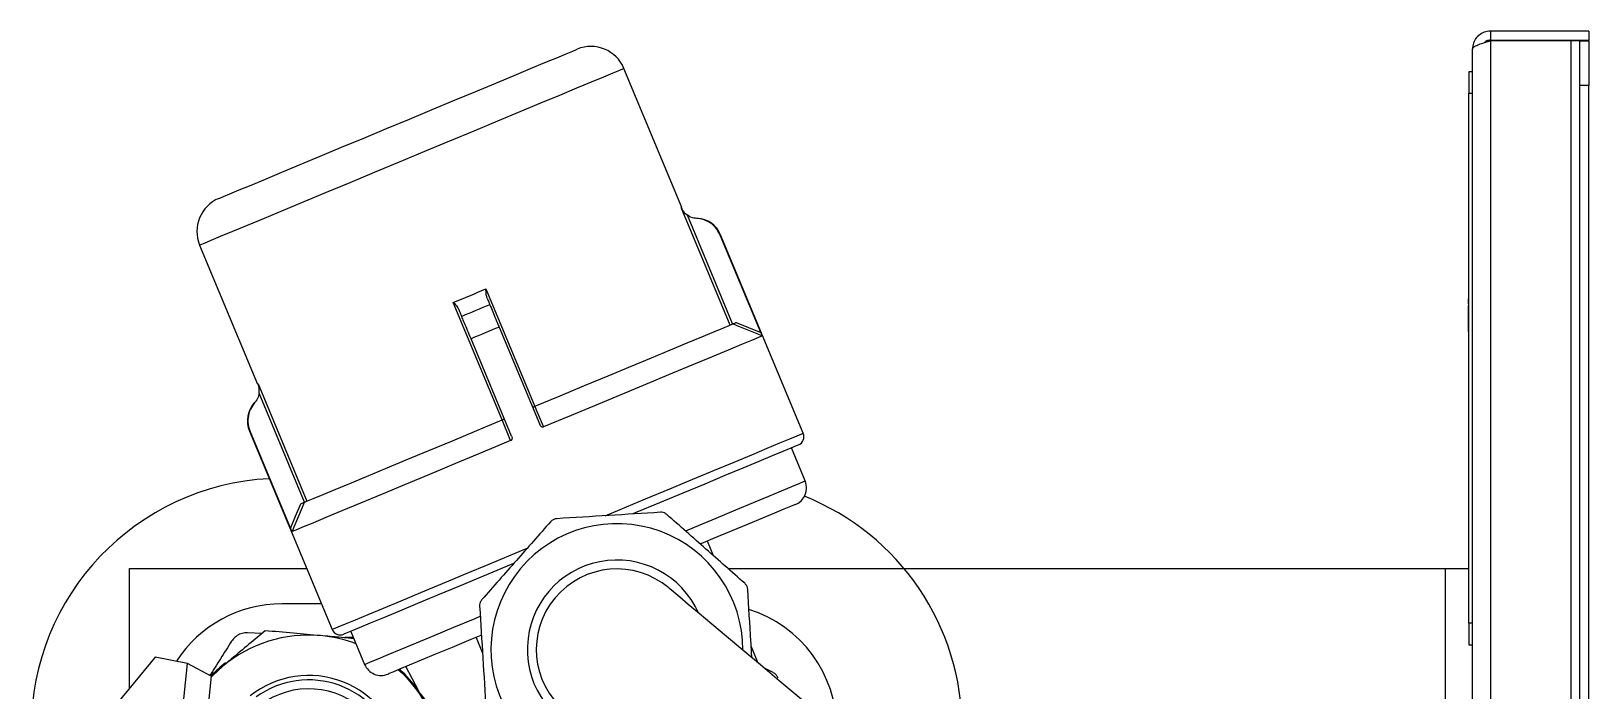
# Model space of a CAD drawing. Extents: x 75 to 2075, y 25 to 1460.
# Drawn here: x 1029.2 to 1277.8, y 1159.8 to 1265.1 of the extents above; entities that cross this region are included whole.
import ezdxf

# ---------------------------------------------------------------- set-up
doc = ezdxf.new("R2010")
doc.units = 0
doc.header["$LTSCALE"] = 5
doc.linetypes.add('SLD-KATı', pattern=[0])
doc.layers.get('0').update_dxf_attribs({"linetype": 'CONTINUOUS'})

msp = doc.modelspace()

# ---------------------------------------------------------------- linework, layer by layer
at = {"color": 7, "linetype": 'SLD-KATı'}
for p, q in [((1262.046, 1265.063), (1262.046, 1263.635)), ((1277.76, 1265.063), (1262.046, 1265.063)), ((1262.046, 1263.635), (1277.76, 1263.635)), ((1262.046, 1263.534), (1262.046, 595.164)), ((1274.903, 1263.534), (1262.046, 1263.534)), ((1276.332, 1263.534), (1274.903, 1263.534)), ((1274.903, 1263.534), (1274.903, 595.164)), ((1276.332, 1263.534), (1277.76, 1263.534)), ((1276.332, 1256.391), (1276.332, 1263.534)), ((1277.76, 1265.063), (1277.76, 1263.635)), ((1277.76, 1263.534), (1277.76, 1256.391)), ((1259.189, 596.492), (1259.189, 1262.206)), ((1133.013, 1236.955), (1123.793, 1259.102)), ((1258.617, 1258.596), (1258.617, 1255.167)), ((1259.189, 1258.596), (1258.617, 1258.596)), ((1277.76, 1256.391), (1276.332, 1256.391)), ((1276.332, 602.307), (1276.332, 1256.391)), ((1277.76, 602.307), (1277.76, 1256.391)), ((1258.617, 1255.167), (1259.189, 1255.167)), ((1258.617, 1170.596), (1258.617, 1255.167)), ((1140.714, 1218.176), (1132.913, 1236.913)), ((1133.866, 1235.734), (1141.108, 1218.34)), ((1056.071, 1230.907), (1065.291, 1208.76)), ((1145.623, 1216.978), (1139.144, 1232.541)), ((1152.391, 1200.909), (1139.211, 1232.568)), ((1101.759, 1223.943), (1109.56, 1205.206)), ((1104.346, 1203.035), (1096.545, 1221.772)), ((1258.478, 1222.343), (1258.617, 1222.343)), ((1258.478, 1222.343), (1258.478, 1221.558)), ((1258.478, 1221.308), (1258.617, 1221.308)), ((1258.478, 1220.662), (1258.617, 1220.662)), ((1258.478, 1220.219), (1258.617, 1220.219)), ((1258.478, 1220.219), (1258.478, 1219.588)), ((1258.478, 1219.588), (1258.617, 1219.588)), ((1258.478, 1218.307), (1258.617, 1218.307)), ((1258.478, 1218.256), (1258.617, 1218.256)), ((1258.478, 1218.238), (1258.617, 1218.238)), ((1105.861, 1200.424), (1099.382, 1215.987)), ((1103.866, 1217.853), (1110.345, 1202.291)), ((1258.478, 1217.614), (1258.617, 1217.614)), ((1258.478, 1217.169), (1258.617, 1217.169)), ((1065.391, 1208.802), (1073.192, 1190.065)), ((1072.798, 1189.901), (1065.556, 1207.295)), ((1064.037, 1201.272), (1077.217, 1169.613)), ((1064.104, 1201.3), (1070.583, 1185.737)), ((1152.697, 1193.299), (1150.501, 1198.575)), ((1138.094, 1181.356), (1137.112, 1183.716)), ((1044.903, 1160.255), (1044.903, 1179.349)), ((1044.903, 1179.349), (1073.164, 1179.349)), ((1140.366, 1179.349), (1254.903, 1179.349)), ((1254.903, 1179.349), (1258.662, 1179.349)), ((1075.513, 1173.707), (1069.189, 1173.707)), ((1066.008, 1168.973), (1063.712, 1169.071)), ((1080.605, 1168.351), (1079.303, 1168.407)), ((1080.206, 1169.31), (1082.403, 1164.034)), ((1100.184, 1168.342), (1101.22, 1165.853)), ((1259.189, 1170.596), (1258.617, 1170.596)), ((1258.617, 1170.596), (1258.617, 1167.167)), ((1145.22, 1164.239), (1144.092, 1166.95)), ((1258.617, 1167.167), (1259.189, 1167.167)), ((1048.983, 1165.183), (1042.965, 1157.914)), ((1054.155, 1164.199), (1048.983, 1165.183)), ((1053.309, 1155.946), (1054.155, 1164.199)), ((1057.919, 1162.137), (1054.155, 1164.199)), ((1059.721, 1163.711), (1057.871, 1162.163)), ((1091.005, 1159.849), (1089.002, 1163.687)), ((1147.611, 1162.739), (1146.117, 1163.486)), ((1057.919, 1162.137), (1057.073, 1153.883)), ((1089.907, 1161.032), (1088.025, 1163.28)), ((1091.183, 1159.507), (1091.005, 1159.849))]:
    msp.add_line(p, q, dxfattribs=at)
at = {"color": 8, "linetype": 'SLD-KATı'}
msp.add_line((1254.903, 1122.206), (1254.903, 1179.349), dxfattribs=at)
at = {"color": 7, "linetype": 'SLD-KATı', "flags": 128}
for points in [[(1059.15, 1238.379), (1059.282, 1238.434), (1059.866, 1238.677), (1060.909, 1239.111), (1062.391, 1239.729), (1064.29, 1240.519), (1066.574, 1241.47), (1069.205, 1242.565), (1072.141, 1243.788), (1075.333, 1245.116), (1078.728, 1246.53), (1082.271, 1248.005), (1085.904, 1249.518), (1089.567, 1251.043), (1093.2, 1252.555), (1096.743, 1254.03), (1100.139, 1255.444), (1103.33, 1256.772), (1106.266, 1257.995), (1108.897, 1259.09), (1111.181, 1260.041), (1113.08, 1260.831), (1114.563, 1261.449), (1115.605, 1261.883), (1116.189, 1262.126), (1116.321, 1262.181)], [(1096.545, 1221.772), (1097.196, 1222.043), (1097.847, 1222.315), (1098.5, 1222.586), (1099.152, 1222.858), (1099.804, 1223.129), (1100.457, 1223.401), (1101.108, 1223.672), (1101.759, 1223.943)], [(1102.383, 1221.416), (1101.823, 1221.183), (1101.262, 1220.95), (1100.702, 1220.716), (1100.141, 1220.483), (1099.58, 1220.249), (1099.019, 1220.016), (1098.459, 1219.782), (1097.899, 1219.549)], [(1109.569, 1205.21), (1113.582, 1206.88), (1117.502, 1208.512), (1121.275, 1210.083), (1124.848, 1211.571), (1128.172, 1212.954), (1131.199, 1214.215), (1133.889, 1215.335), (1136.203, 1216.298), (1138.108, 1217.091), (1139.58, 1217.704), (1140.596, 1218.127), (1141.143, 1218.355)], [(1145.821, 1216.434), (1145.028, 1216.759), (1141.857, 1218.062), (1141.143, 1218.355)], [(1141.702, 1218.588), (1143.663, 1217.783), (1145.623, 1216.978)], [(1103.866, 1217.853), (1103.306, 1217.62), (1102.746, 1217.387), (1102.185, 1217.154), (1101.624, 1216.92), (1101.063, 1216.687), (1100.503, 1216.453), (1099.942, 1216.22), (1099.382, 1215.987)], [(1145.821, 1216.434), (1145.243, 1216.193), (1144.141, 1215.734), (1142.529, 1215.063), (1140.431, 1214.19), (1137.877, 1213.127), (1134.903, 1211.888), (1131.552, 1210.493), (1127.87, 1208.96), (1123.911, 1207.312), (1119.73, 1205.571), (1115.387, 1203.763), (1110.944, 1201.913)], [(1109.569, 1205.21), (1109.802, 1204.651), (1110.734, 1202.416), (1110.944, 1201.913)], [(1072.763, 1189.886), (1073.31, 1190.114), (1074.326, 1190.537), (1075.797, 1191.15), (1077.703, 1191.943), (1080.017, 1192.906), (1082.706, 1194.026), (1085.734, 1195.287), (1089.057, 1196.67), (1092.631, 1198.158), (1096.404, 1199.729), (1100.324, 1201.361), (1104.336, 1203.031)], [(1105.707, 1199.733), (1105.475, 1200.292), (1104.546, 1202.528), (1104.336, 1203.031)], [(1105.707, 1199.733), (1101.264, 1197.884), (1096.921, 1196.075), (1092.74, 1194.335), (1088.781, 1192.686), (1085.099, 1191.154), (1081.747, 1189.758), (1078.774, 1188.52), (1076.22, 1187.457), (1074.122, 1186.584), (1072.51, 1185.913), (1071.408, 1185.454), (1070.83, 1185.213)], [(1151.622, 1199.042), (1151.607, 1199.035), (1151.252, 1198.888), (1150.43, 1198.545), (1149.15, 1198.013), (1147.43, 1197.297), (1145.292, 1196.406), (1142.763, 1195.354), (1139.877, 1194.152), (1136.671, 1192.817), (1133.188, 1191.367), (1129.472, 1189.82), (1125.571, 1188.196), (1125.223, 1188.051)], [(1070.583, 1185.737), (1071.393, 1187.695), (1072.203, 1189.654)], [(1072.763, 1189.886), (1072.435, 1189.094), (1071.125, 1185.926), (1070.83, 1185.213)], [(1151.157, 1189.564), (1150.995, 1189.496), (1150.378, 1189.239), (1149.31, 1188.795), (1147.806, 1188.169), (1145.887, 1187.37), (1143.581, 1186.409), (1140.92, 1185.302), (1137.942, 1184.062), (1136.065, 1183.28)], [(1106.174, 1180.121), (1105.136, 1179.688), (1101.235, 1178.065), (1097.519, 1176.517), (1094.036, 1175.067), (1090.83, 1173.733), (1087.944, 1172.531), (1085.415, 1171.478), (1083.277, 1170.588), (1081.556, 1169.872), (1080.277, 1169.339), (1079.454, 1168.997), (1079.1, 1168.849), (1079.085, 1168.843)], [(1158.272, 1153.276), (1154.976, 1156.045), (1151.728, 1158.773), (1148.575, 1161.421), (1145.564, 1163.951), (1142.738, 1166.325), (1140.138, 1168.508), (1137.803, 1170.47), (1135.766, 1172.18), (1134.058, 1173.615), (1132.703, 1174.754), (1131.72, 1175.579), (1131.125, 1176.079), (1130.925, 1176.247)], [(1100.956, 1168.664), (1099.354, 1167.997), (1096.376, 1166.757), (1093.715, 1165.649), (1091.408, 1164.689), (1089.489, 1163.89), (1087.985, 1163.264), (1086.917, 1162.819), (1086.301, 1162.562), (1086.138, 1162.495)], [(1057.905, 1162.001), (1058.177, 1162.284), (1059.721, 1163.711)], [(1087.821, 1163.195), (1088.48, 1162.576), (1089.907, 1161.032)]]:
    msp.add_lwpolyline(points, dxfattribs=at)
at = {"color": 8, "linetype": 'SLD-KATı', "flags": 128}
for points in [[(1123.793, 1259.102), (1123.659, 1259.046), (1123.067, 1258.8), (1122.009, 1258.359), (1120.502, 1257.732), (1118.565, 1256.925), (1116.226, 1255.951), (1113.518, 1254.824), (1110.479, 1253.559), (1107.151, 1252.174), (1103.582, 1250.688), (1099.821, 1249.122), (1095.922, 1247.498), (1091.938, 1245.84), (1087.926, 1244.17), (1083.942, 1242.511), (1080.042, 1240.887), (1076.282, 1239.322), (1072.712, 1237.836), (1069.385, 1236.45), (1066.346, 1235.185), (1063.638, 1234.058), (1061.299, 1233.084), (1059.362, 1232.278), (1057.854, 1231.65), (1056.797, 1231.21), (1056.204, 1230.963), (1056.071, 1230.907)], [(1132.913, 1236.913), (1132.957, 1236.931), (1132.988, 1236.944), (1133.007, 1236.952), (1133.013, 1236.955)], [(1065.291, 1208.76), (1065.297, 1208.763), (1065.316, 1208.771), (1065.347, 1208.784), (1065.391, 1208.802)], [(1064.86, 1205.795), (1064.829, 1205.782), (1064.807, 1205.772), (1064.794, 1205.767), (1064.789, 1205.765)], [(1120.807, 1187.76), (1123.168, 1188.743), (1127.219, 1190.429), (1131.113, 1192.051), (1134.802, 1193.586), (1138.24, 1195.018), (1141.382, 1196.326), (1144.191, 1197.495), (1146.63, 1198.511), (1148.669, 1199.36), (1150.282, 1200.031), (1151.449, 1200.517), (1152.155, 1200.811), (1152.391, 1200.909)], [(1133.64, 1185.366), (1135.058, 1185.956), (1138.48, 1187.381), (1141.619, 1188.687), (1144.432, 1189.859), (1146.881, 1190.878), (1148.932, 1191.732), (1150.558, 1192.409), (1151.737, 1192.9), (1152.454, 1193.198), (1152.697, 1193.299), (1152.697, 1193.299)], [(1077.217, 1169.613), (1077.454, 1169.711), (1078.16, 1170.005), (1079.327, 1170.491), (1080.94, 1171.162), (1082.979, 1172.011), (1085.418, 1173.027), (1088.226, 1174.196), (1091.369, 1175.505), (1094.807, 1176.936), (1098.496, 1178.472), (1102.39, 1180.093), (1106.44, 1181.779), (1108.316, 1182.56)], [(1082.403, 1164.034), (1082.403, 1164.034), (1082.646, 1164.136), (1083.362, 1164.434), (1084.541, 1164.925), (1086.167, 1165.602), (1088.219, 1166.456), (1090.668, 1167.475), (1093.48, 1168.646), (1096.619, 1169.953), (1100.042, 1171.378), (1100.848, 1171.714)]]:
    msp.add_lwpolyline(points, dxfattribs=at)
at = {"color": 7, "linetype": 'SLD-KATı'}
for centre, radius, start, end in [((1118.518, 1256.906), 5.714, 22.60306, 112.60306), ((1061.346, 1233.104), 5.714, 112.60306, 202.60306), ((1135.255, 1230.921), 4.286, 22.60306, 86.81777), ((1067.994, 1202.919), 4.286, 138.38836, 202.60306), ((1151.073, 1200.36), 1.429, 292.60306, 22.60306), ((1069.189, 1153.707), 40, 92.84015, 180), ((1150.059, 1192.201), 2.857, 292.60306, 22.60306), ((1137.76, 1153.707), 40, 0, 68.25128), ((1122.656, 1166.402), 20.096, 359.74731, 280.19412), ((1122.656, 1166.402), 14.286, 24.12878, 254.83694), ((1122.656, 1166.402), 12.857, 49.97072, 229.97072), ((1069.189, 1153.707), 20, 90, 147.21151), ((1137.76, 1153.707), 20, 360, 72.63087), ((1073.475, 1147.278), 21.429, 84.92876, 129.92876), ((1073.475, 1147.278), 21.429, 69.35389, 84.92876), ((1078.536, 1170.162), 1.429, 202.60306, 292.60306), ((1073.475, 1147.278), 21.571, 127.88915, 136.35691), ((1085.04, 1165.132), 2.857, 202.60306, 292.60306), ((1073.475, 1147.278), 15, 8.92604, 128.44289), ((1073.475, 1147.278), 14.286, 14.08683, 125.92301), ((1073.475, 1147.278), 21.571, 35.6443, 47.79026), ((1073.475, 1147.278), 21.429, 354.92876, 39.92876), ((1073.475, 1147.278), 12.857, 39.92876, 121.80212)]:
    msp.add_arc(centre, radius, start, end, dxfattribs=at)
at = {"color": 8, "linetype": 'SLD-KATı'}
msp.add_arc((1072.245, 1181.637), 21.282, 112.49122, 112.68638, dxfattribs=at)
at = {"color": 7, "linetype": 'SLD-KATı'}
for points, knots in [([(1262.046, 1265.063), (1261.711, 1265.029), (1261.041, 1264.96), (1260.158, 1264.426), (1259.51, 1263.645), (1259.221, 1262.851), (1259.197, 1262.362), (1259.189, 1262.206)], [0, 0, 0, 0, 0.2239181, 0.4478665, 0.6718186, 0.8957697, 1, 1, 1, 1]), ([(1259.189, 1262.206), (1259.223, 1262.305), (1259.292, 1262.504), (1259.827, 1262.801), (1260.608, 1263.098), (1261.402, 1263.343), (1261.891, 1263.488), (1262.046, 1263.534)], [0, 0, 0, 0, 0.22391396, 0.44786769, 0.67181826, 0.89576863, 1, 1, 1, 1]), ([(1262.046, 1263.635), (1261.832, 1263.612), (1261.47, 1263.575), (1261.199, 1263.337), (1261.088, 1263.24)], [0, 0, 0, 0, 0.5900869, 1, 1, 1, 1]), ([(1132.913, 1236.913), (1132.914, 1236.909), (1133.039, 1236.634), (1133.309, 1236.204), (1133.71, 1235.866), (1133.866, 1235.734)], [0, 0, 0, 0, 0.0080847, 0.612948, 1, 1, 1, 1]), ([(1135.421, 1235.171), (1135.099, 1235.216), (1134.539, 1235.296), (1134.067, 1235.604), (1133.866, 1235.734)], [0, 0, 0, 0, 0.5748905, 1, 1, 1, 1]), ([(1139.144, 1232.541), (1138.915, 1232.967), (1138.458, 1233.82), (1137.285, 1234.715), (1136.214, 1235.1), (1135.579, 1235.157), (1135.421, 1235.171)], [0, 0, 0, 0, 0.3002936, 0.6005802, 0.9010877, 1, 1, 1, 1]), ([(1101.953, 1222.448), (1101.903, 1222.624), (1101.774, 1223.075), (1101.769, 1223.615), (1101.759, 1223.939), (1101.759, 1223.943)], [0, 0, 0, 0, 0.387065, 0.9919327, 1, 1, 1, 1]), ([(1096.545, 1221.772), (1096.548, 1221.769), (1096.771, 1221.535), (1097.15, 1221.15), (1097.38, 1220.741), (1097.469, 1220.581)], [0, 0, 0, 0, 0.008061, 0.6129419, 1, 1, 1, 1]), ([(1097.899, 1219.549), (1097.835, 1219.703), (1097.724, 1219.969), (1097.545, 1220.399), (1097.469, 1220.581)], [0, 0, 0, 0, 0.5748801, 1, 1, 1, 1]), ([(1101.953, 1222.448), (1101.996, 1222.346), (1102.141, 1221.996), (1102.288, 1221.644), (1102.364, 1221.461), (1102.383, 1221.416)], [0, 0, 0, 0, 0.2378386, 0.8109906, 1, 1, 1, 1]), ([(1102.383, 1221.416), (1102.462, 1221.225), (1102.636, 1220.807), (1103.064, 1219.779), (1103.504, 1218.722), (1103.777, 1218.066), (1103.866, 1217.853)], [0, 0, 0, 0, 0.2538797, 0.5550948, 0.8557262, 1, 1, 1, 1]), ([(1258.478, 1221.308), (1258.478, 1221.294), (1258.478, 1221.274), (1258.478, 1220.965), (1258.478, 1220.763), (1258.478, 1220.662)], [0, 0, 0, 0, 0.5592531, 0.7791884, 1, 1, 1, 1]), ([(1258.478, 1220.662), (1258.478, 1220.579), (1258.478, 1220.432), (1258.478, 1220.284), (1258.478, 1220.219)], [0, 0, 0, 0, 0.5598432, 1, 1, 1, 1]), ([(1099.382, 1215.987), (1099.197, 1216.431), (1098.827, 1217.32), (1098.336, 1218.5), (1098.041, 1219.208), (1097.927, 1219.481), (1097.899, 1219.549)], [0, 0, 0, 0, 0.3002974, 0.6005793, 0.9010871, 1, 1, 1, 1]), ([(1141.143, 1218.355), (1141.15, 1218.358), (1141.164, 1218.363), (1141.24, 1218.395), (1141.371, 1218.45), (1141.538, 1218.519), (1141.657, 1218.569), (1141.702, 1218.588)], [0, 0, 0, 0, 0.1486476, 0.2964322, 0.5133313, 0.8133969, 1, 1, 1, 1]), ([(1258.478, 1219.588), (1258.478, 1219.44), (1258.478, 1219.197), (1258.478, 1218.86), (1258.478, 1218.573), (1258.478, 1218.396), (1258.478, 1218.307)], [0, 0, 0, 0, 0.34022699, 0.56033078, 0.78016066, 1, 1, 1, 1]), ([(1258.478, 1218.238), (1258.478, 1218.119), (1258.478, 1217.907), (1258.478, 1217.704), (1258.478, 1217.614)], [0, 0, 0, 0, 0.5601007, 1, 1, 1, 1]), ([(1145.623, 1216.978), (1145.658, 1216.894), (1145.715, 1216.754), (1145.778, 1216.588), (1145.811, 1216.492), (1145.824, 1216.443), (1145.822, 1216.436), (1145.821, 1216.434)], [0, 0, 0, 0, 0.3479446, 0.5797328, 0.755031, 0.8967183, 1, 1, 1, 1]), ([(1258.478, 1217.614), (1258.478, 1217.545), (1258.478, 1217.406), (1258.478, 1217.209), (1258.478, 1217.184), (1258.478, 1217.169)], [0, 0, 0, 0, 0.2812926, 0.5618776, 1, 1, 1, 1]), ([(1065.556, 1207.295), (1065.573, 1207.499), (1065.615, 1208.021), (1065.501, 1208.516), (1065.393, 1208.799), (1065.391, 1208.802)], [0, 0, 0, 0, 0.3870619, 0.9919307, 1, 1, 1, 1]), ([(1064.86, 1205.795), (1064.615, 1205.468), (1064.08, 1204.755), (1063.724, 1203.401), (1063.784, 1202.186), (1064.026, 1201.517), (1064.104, 1201.3)], [0, 0, 0, 0, 0.2538781, 0.5550847, 0.8557286, 1, 1, 1, 1]), ([(1065.556, 1207.295), (1065.532, 1207.165), (1065.449, 1206.72), (1065.199, 1206.203), (1064.928, 1205.876), (1064.86, 1205.795)], [0, 0, 0, 0, 0.2378332, 0.8109744, 1, 1, 1, 1]), ([(1104.336, 1203.031), (1104.372, 1203.046), (1104.444, 1203.076), (1104.548, 1203.119), (1104.646, 1203.16), (1104.702, 1203.184), (1104.708, 1203.186), (1104.711, 1203.187)], [0, 0, 0, 0, 0.1486493, 0.2964251, 0.5133347, 0.8133946, 1, 1, 1, 1]), ([(1109.195, 1205.054), (1109.203, 1205.057), (1109.216, 1205.063), (1109.307, 1205.101), (1109.408, 1205.143), (1109.498, 1205.18), (1109.551, 1205.202), (1109.569, 1205.21)], [0, 0, 0, 0, 0.3524322, 0.5984935, 0.7803984, 0.9251256, 1, 1, 1, 1]), ([(1110.944, 1201.913), (1110.908, 1201.903), (1110.837, 1201.882), (1110.711, 1201.903), (1110.57, 1201.975), (1110.435, 1202.109), (1110.375, 1202.232), (1110.345, 1202.291)], [0, 0, 0, 0, 0.1421101, 0.283656, 0.4771244, 0.7466518, 1, 1, 1, 1]), ([(1105.861, 1200.424), (1105.889, 1200.337), (1105.935, 1200.192), (1105.916, 1199.992), (1105.861, 1199.859), (1105.788, 1199.775), (1105.731, 1199.746), (1105.707, 1199.733)], [0, 0, 0, 0, 0.3479376, 0.57973315, 0.75503107, 0.89674974, 1, 1, 1, 1]), ([(1072.203, 1189.654), (1072.29, 1189.69), (1072.437, 1189.751), (1072.609, 1189.822), (1072.708, 1189.864), (1072.753, 1189.882), (1072.76, 1189.885), (1072.763, 1189.886)], [0, 0, 0, 0, 0.3524544, 0.598508, 0.780381, 0.9251346, 1, 1, 1, 1]), ([(1129.6, 1188.301), (1126.857, 1188.131), (1121.345, 1187.79), (1115.833, 1187.449), (1113.063, 1187.277)], [0, 0, 0, 0, 0.4975905, 1, 1, 1, 1]), ([(1130.634, 1187.946), (1130.507, 1188.038), (1130.254, 1188.222), (1129.878, 1188.307), (1129.661, 1188.303), (1129.6, 1188.301)], [0, 0, 0, 0, 0.41710696, 0.8343198, 1, 1, 1, 1]), ([(1070.83, 1185.213), (1070.826, 1185.216), (1070.818, 1185.221), (1070.786, 1185.281), (1070.733, 1185.39), (1070.661, 1185.551), (1070.609, 1185.676), (1070.583, 1185.737)], [0, 0, 0, 0, 0.1420952, 0.2836636, 0.4771271, 0.7466647, 1, 1, 1, 1]), ([(1112.081, 1186.797), (1110.261, 1184.738), (1106.605, 1180.599), (1102.949, 1176.459), (1101.112, 1174.38)], [0, 0, 0, 0, 0.49759065, 1, 1, 1, 1]), ([(1113.063, 1187.277), (1112.909, 1187.253), (1112.6, 1187.203), (1112.273, 1186.998), (1112.123, 1186.842), (1112.081, 1186.797)], [0, 0, 0, 0, 0.41711692, 0.83432412, 1, 1, 1, 1]), ([(1143.052, 1176.977), (1140.992, 1178.796), (1136.853, 1182.453), (1132.714, 1186.109), (1130.634, 1187.946)], [0, 0, 0, 0, 0.4975911, 1, 1, 1, 1]), ([(1143.532, 1175.995), (1143.507, 1176.149), (1143.458, 1176.458), (1143.252, 1176.784), (1143.096, 1176.934), (1143.052, 1176.977)], [0, 0, 0, 0, 0.41711689, 0.83432406, 1, 1, 1, 1]), ([(1144.207, 1165.091), (1144.152, 1165.969), (1143.927, 1169.604), (1143.702, 1173.238), (1143.532, 1175.995)], [0, 0, 0, 0, 0.24170383, 1, 1, 1, 1]), ([(1101.112, 1174.38), (1101.02, 1174.253), (1100.836, 1174), (1100.751, 1173.624), (1100.755, 1173.407), (1100.756, 1173.346)], [0, 0, 0, 0, 0.417107, 0.8343199, 1, 1, 1, 1]), ([(1100.756, 1173.346), (1100.927, 1170.589), (1101.268, 1165.077), (1101.61, 1159.565), (1101.78, 1156.809)], [0, 0, 0, 0, 0.50000064, 1, 1, 1, 1]), ([(1066.527, 1169.408), (1065.681, 1168.699), (1063.959, 1167.258), (1061.617, 1165.298), (1060.181, 1164.096), (1059.721, 1163.711)], [0, 0, 0, 0, 0.3967451, 0.80675, 1, 1, 1, 1]), ([(1063.712, 1169.071), (1063.427, 1169.059), (1062.856, 1169.035), (1062.048, 1168.669), (1061.495, 1168.201), (1061.259, 1167.863), (1061.179, 1167.749)], [0, 0, 0, 0, 0.288569, 0.5777877, 0.8575028, 1, 1, 1, 1]), ([(1075.369, 1168.623), (1073.901, 1168.753), (1070.794, 1169.029), (1068.001, 1169.277), (1066.527, 1169.408)], [0, 0, 0, 0, 0.4724928, 1, 1, 1, 1]), ([(1080.689, 1168.151), (1080.392, 1168.177), (1079.176, 1168.285), (1077.368, 1168.446), (1075.875, 1168.578), (1075.369, 1168.623)], [0, 0, 0, 0, 0.175483, 0.7203172, 1, 1, 1, 1]), ([(1061.179, 1167.749), (1060.583, 1166.812), (1059.436, 1165.007), (1058.258, 1163.152), (1057.691, 1162.261)], [0, 0, 0, 0, 0.5192032, 1, 1, 1, 1]), ([(1095.604, 1154.226), (1094.895, 1155.072), (1093.454, 1156.794), (1091.494, 1159.136), (1090.292, 1160.572), (1089.907, 1161.032)], [0, 0, 0, 0, 0.3967472, 0.8067531, 1, 1, 1, 1]), ([(1147.611, 1162.739), (1147.743, 1162.656), (1148.009, 1162.49), (1148.229, 1162.173), (1148.305, 1161.971), (1148.327, 1161.913)], [0, 0, 0, 0, 0.4171266, 0.8343183, 1, 1, 1, 1])]:
    msp.add_open_spline(points, degree=3, knots=knots, dxfattribs=at)

doc.saveas('drawing.dxf')
